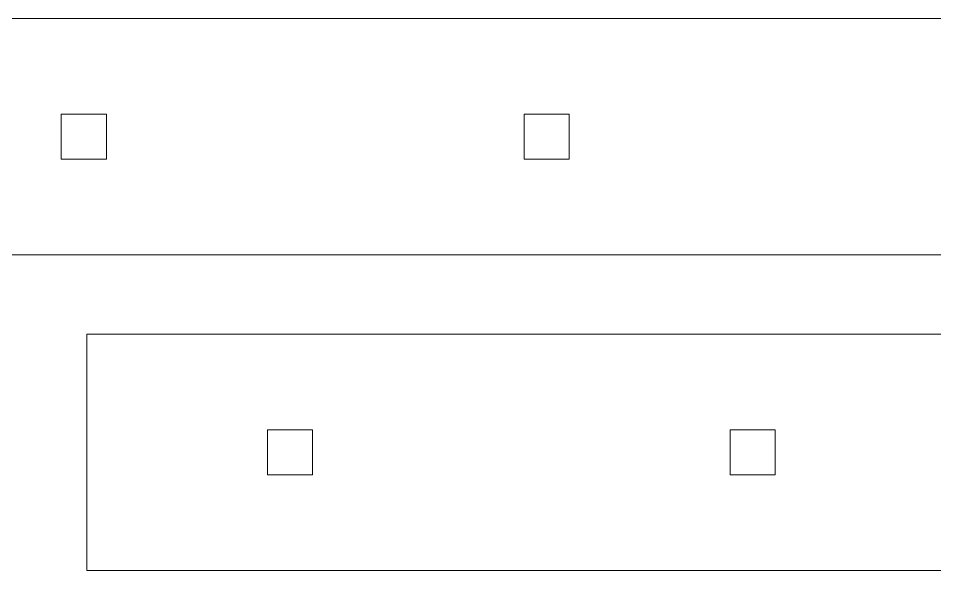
# Model space of a CAD drawing. Header units: centimetres. Extents: x -59 to 59, y -29 to 29.
# Drawn here: x -33.26 to -23.11, y 22.83 to 28.94 of the extents above; entities that cross this region are included whole.
import ezdxf

# ---------------------------------------------------------------- set-up
doc = ezdxf.new("R2010")
doc.units = ezdxf.units.CM
doc.header["$MEASUREMENT"] = 0
doc.layers.add('Camada 1', color=7, linetype='Continuous')

msp = doc.modelspace()

# ---------------------------------------------------------------- linework, layer by layer
at = {"layer": 'Camada 1', "color": 250, "lineweight": 20}
for points in [[(-9.78482, 28.93955), (-9.78482, 28.93955), (-34.78483, 28.93955), (-34.78483, 28.93955), (-34.78483, 28.93955), (-34.78483, 28.93955), (-34.78483, 26.32227), (-34.78483, 26.32227), (-34.78483, 26.32227), (-34.78483, 26.32227), (-9.78482, 26.32227), (-9.78482, 26.32227), (-9.78482, 26.32227), (-9.78482, 26.32227), (-9.78482, 28.93955), (-9.78482, 28.93955)], [(-32.78435, 27.38091), (-32.78435, 27.38091), (-32.28435, 27.38091), (-32.28435, 27.38091), (-32.28435, 27.38091), (-32.28435, 27.38091), (-32.28435, 27.88091), (-32.28435, 27.88091), (-32.28435, 27.88091), (-32.28435, 27.88091), (-32.78435, 27.88091), (-32.78435, 27.88091), (-32.78435, 27.88091), (-32.78435, 27.88091), (-32.78435, 27.38091), (-32.78435, 27.38091)], [(-27.65984, 27.38091), (-27.65984, 27.38091), (-27.15984, 27.38091), (-27.15984, 27.38091), (-27.15984, 27.38091), (-27.15984, 27.38091), (-27.15984, 27.88091), (-27.15984, 27.88091), (-27.15984, 27.88091), (-27.15984, 27.88091), (-27.65984, 27.88091), (-27.65984, 27.88091), (-27.65984, 27.88091), (-27.65984, 27.88091), (-27.65984, 27.38091), (-27.65984, 27.38091)], [(-7.50235, 25.44704), (-7.50235, 25.44704), (-32.50236, 25.44704), (-32.50236, 25.44704), (-32.50236, 25.44704), (-32.50236, 25.44704), (-32.50236, 22.82976), (-32.50236, 22.82976), (-32.50236, 22.82976), (-32.50236, 22.82976), (-7.50235, 22.82976), (-7.50235, 22.82976), (-7.50235, 22.82976), (-7.50235, 22.82976), (-7.50235, 25.44704), (-7.50235, 25.44704)], [(-30.50188, 23.8884), (-30.50188, 23.8884), (-30.00188, 23.8884), (-30.00188, 23.8884), (-30.00188, 23.8884), (-30.00188, 23.8884), (-30.00188, 24.3884), (-30.00188, 24.3884), (-30.00188, 24.3884), (-30.00188, 24.3884), (-30.50188, 24.3884), (-30.50188, 24.3884), (-30.50188, 24.3884), (-30.50188, 24.3884), (-30.50188, 23.8884), (-30.50188, 23.8884)], [(-25.37737, 23.8884), (-25.37737, 23.8884), (-24.87737, 23.8884), (-24.87737, 23.8884), (-24.87737, 23.8884), (-24.87737, 23.8884), (-24.87737, 24.3884), (-24.87737, 24.3884), (-24.87737, 24.3884), (-24.87737, 24.3884), (-25.37737, 24.3884), (-25.37737, 24.3884), (-25.37737, 24.3884), (-25.37737, 24.3884), (-25.37737, 23.8884), (-25.37737, 23.8884)]]:
    msp.add_open_spline(points, degree=3, knots=[0, 0, 0, 0, 0.2, 0.2, 0.2, 0.2, 0.4, 0.4, 0.4, 0.4, 0.6, 0.6, 0.6, 0.6, 1, 1, 1, 1], dxfattribs=at)

doc.saveas('drawing.dxf')
